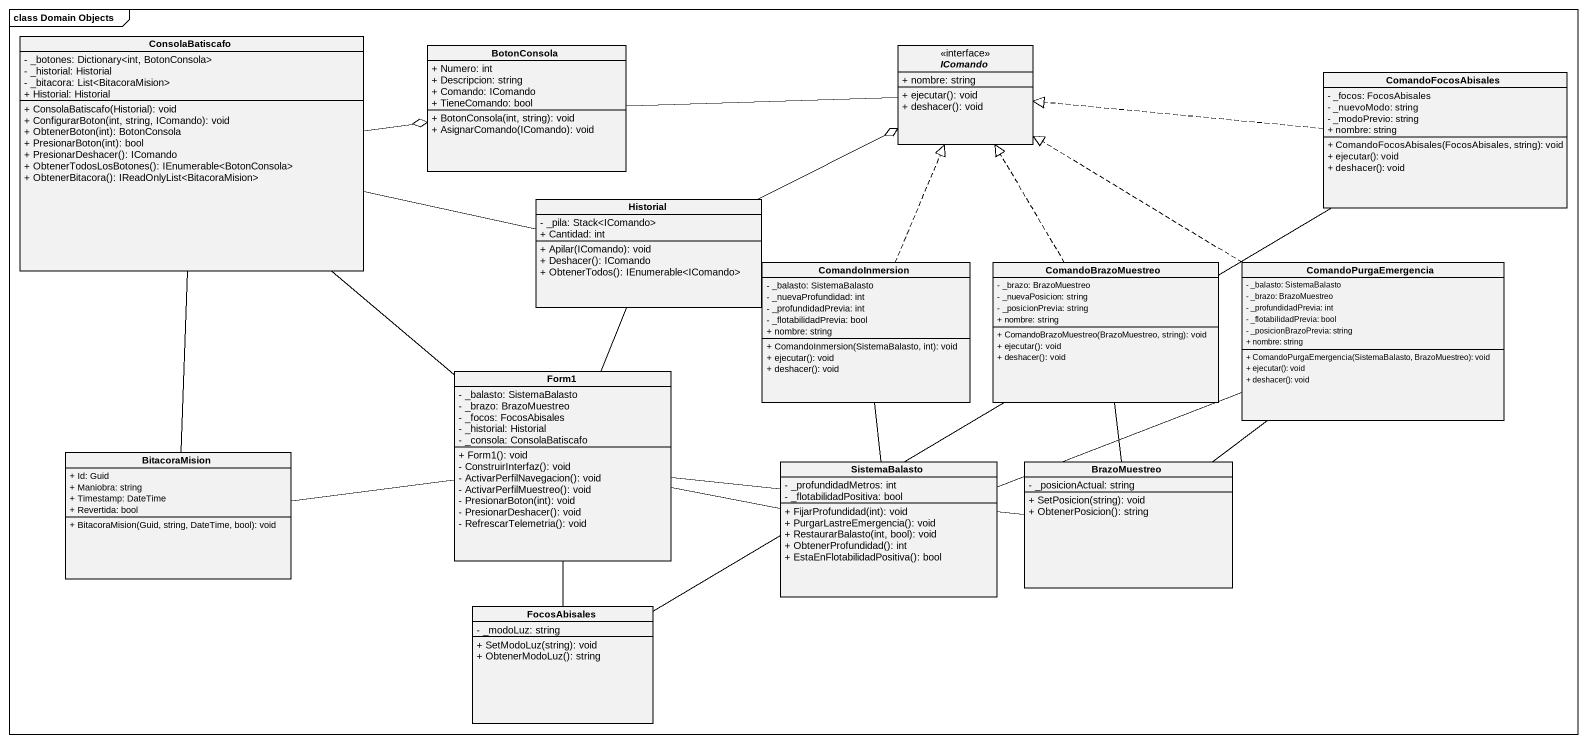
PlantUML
@startuml
mainframe class Domain Objects
hide circle
hide empty members
skinparam classAttributeIconSize 0
class ConsolaBatiscafo {
  - _botones: Dictionary<int, BotonConsola>
  - _historial: Historial
  - _bitacora: List<BitacoraMision>
  + Historial: Historial
  + ConsolaBatiscafo(Historial): void
  + ConfigurarBoton(int, string, IComando): void
  + ObtenerBoton(int): BotonConsola
  + PresionarBoton(int): bool
  + PresionarDeshacer(): IComando
  + ObtenerTodosLosBotones(): IEnumerable<BotonConsola>
  + ObtenerBitacora(): IReadOnlyList<BitacoraMision>
}
class BotonConsola {
  + Numero: int
  + Descripcion: string
  + Comando: IComando
  + TieneComando: bool
  + BotonConsola(int, string): void
  + AsignarComando(IComando): void
}
interface IComando {
  + nombre: string
  + ejecutar(): void
  + deshacer(): void
}
class ComandoFocosAbisales {
  - _focos: FocosAbisales
  - _nuevoModo: string
  - _modoPrevio: string
  + nombre: string
  + ComandoFocosAbisales(FocosAbisales, string): void
  + ejecutar(): void
  + deshacer(): void
}
class Historial {
  - _pila: Stack<IComando>
  + Cantidad: int
  + Apilar(IComando): void
  + Deshacer(): IComando
  + ObtenerTodos(): IEnumerable<IComando>
}
class ComandoInmersion {
  - _balasto: SistemaBalasto
  - _nuevaProfundidad: int
  - _profundidadPrevia: int
  - _flotabilidadPrevia: bool
  + nombre: string
  + ComandoInmersion(SistemaBalasto, int): void
  + ejecutar(): void
  + deshacer(): void
}
class ComandoBrazoMuestreo {
  - _brazo: BrazoMuestreo
  - _nuevaPosicion: string
  - _posicionPrevia: string
  + nombre: string
  + ComandoBrazoMuestreo(BrazoMuestreo, string): void
  + ejecutar(): void
  + deshacer(): void
}
class ComandoPurgaEmergencia {
  - _balasto: SistemaBalasto
  - _brazo: BrazoMuestreo
  - _profundidadPrevia: int
  - _flotabilidadPrevia: bool
  - _posicionBrazoPrevia: string
  + nombre: string
  + ComandoPurgaEmergencia(SistemaBalasto, BrazoMuestreo): void
  + ejecutar(): void
  + deshacer(): void
}
class Form1 {
  - _balasto: SistemaBalasto
  - _brazo: BrazoMuestreo
  - _focos: FocosAbisales
  - _historial: Historial
  - _consola: ConsolaBatiscafo
  + Form1(): void
  - ConstruirInterfaz(): void
  - ActivarPerfilNavegacion(): void
  - ActivarPerfilMuestreo(): void
  - PresionarBoton(int): void
  - PresionarDeshacer(): void
  - RefrescarTelemetria(): void
}
class BitacoraMision {
  + Id: Guid
  + Maniobra: string
  + Timestamp: DateTime
  + Revertida: bool
  + BitacoraMision(Guid, string, DateTime, bool): void
}
class SistemaBalasto {
  - _profundidadMetros: int
  - _flotabilidadPositiva: bool
  + FijarProfundidad(int): void
  + PurgarLastreEmergencia(): void
  + RestaurarBalasto(int, bool): void
  + ObtenerProfundidad(): int
  + EstaEnFlotabilidadPositiva(): bool
}
class BrazoMuestreo {
  - _posicionActual: string
  + SetPosicion(string): void
  + ObtenerPosicion(): string
}
class FocosAbisales {
  - _modoLuz: string
  + SetModoLuz(string): void
  + ObtenerModoLuz(): string
}
ConsolaBatiscafo -right-o BotonConsola
ConsolaBatiscafo -right- Historial
ConsolaBatiscafo -- BitacoraMision
BotonConsola -right- IComando
ComandoFocosAbisales .left.|> IComando
ComandoFocosAbisales -left- FocosAbisales
Historial -right-o IComando
ComandoInmersion .up.|> IComando
ComandoInmersion -- SistemaBalasto
ComandoBrazoMuestreo .up.|> IComando
ComandoBrazoMuestreo -- BrazoMuestreo
ComandoPurgaEmergencia .up.|> IComando
ComandoPurgaEmergencia -left- SistemaBalasto
ComandoPurgaEmergencia -- BrazoMuestreo
Form1 -up- ConsolaBatiscafo
Form1 -up- Historial
Form1 -left- BitacoraMision
Form1 -right- SistemaBalasto
Form1 -right- BrazoMuestreo
Form1 -- FocosAbisales
@enduml
